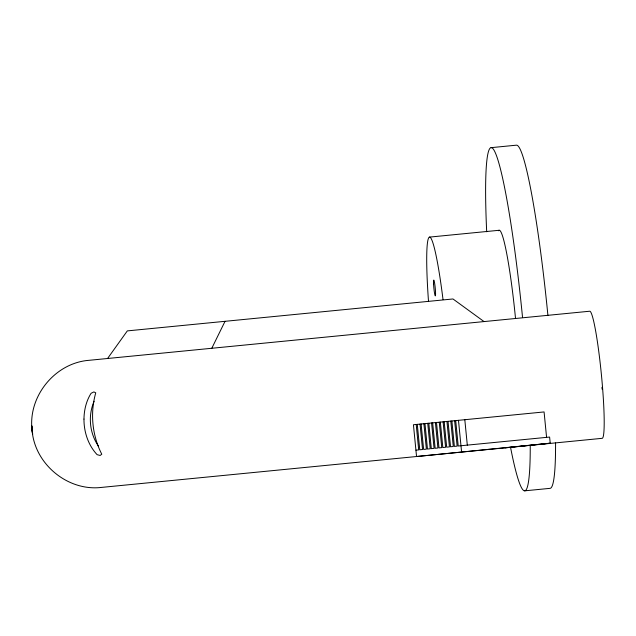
<?xml version="1.0" encoding="UTF-8"?>
<svg xmlns="http://www.w3.org/2000/svg" width="636" height="636" viewBox="0 0 636 636"><rect width="100%" height="100%" fill="white"/><g stroke="black" fill="none" stroke-linecap="round" stroke-linejoin="round"><path stroke-width="0.95" d="M94.112 401.292C87.816 415.745 89.509 433.275 98.524 446.226M211.788 348.282L225.041 321.315M107.571 358.497L127.327 330.895L452.983 298.968L484.052 321.585M455.71 420.603L458.206 446.019L549.615 437.059L550.22 443.189L416.548 456.521L413.432 424.745L544.082 411.937L546.578 437.353M505.199 447.831L550.22 443.189M491.103 147.655L516.432 145.175A172.404 14.723 84.4 0 1 547.906 315.321M428.473 300.955A89.398 7.632 84.4 0 1 429.554 237.101L499.204 230.272M522.037 317.857L89.159 360.302C55.149 362.806 27.905 396.268 32.07 430.063C34.551 464.018 67.774 491.548 101.617 487.399L602.165 438.323A63.854 5.454 84.4 0 0 601.362 374.238A63.854 5.454 84.4 0 0 589.707 311.227L522.577 317.801A172.404 14.723 84.4 0 0 495.651 153.562A172.404 14.723 84.4 0 0 486.683 231.782M415.928 450.169L418.695 449.898L416.206 424.474M524.748 490.825L550.076 488.345A172.404 14.723 84.4 0 0 555.562 442.926M464.813 419.712L467.309 445.128M458.484 420.332L461.577 451.886M454.637 420.706L457.133 446.13L454.366 446.4L451.87 420.976M450.797 421.088L453.285 446.504L450.519 446.774L448.03 421.358M446.949 421.461L449.445 446.877L446.679 447.156L444.182 421.732M443.109 421.835L445.598 447.259L442.831 447.529L440.343 422.105M439.261 422.217L441.758 447.633L438.991 447.903L436.495 422.487M435.422 422.59L437.91 448.014L435.143 448.285L432.655 422.861M431.582 422.972L434.07 448.388L431.303 448.658L428.807 423.242M427.734 423.345L430.23 448.762L427.456 449.04L424.967 423.616M423.894 423.719L426.382 449.143L423.616 449.413L421.119 423.989M420.046 424.101L422.543 449.517L419.768 449.787L417.28 424.371M489.259 449.39A63.854 5.454 84.4 0 1 488.893 449.294M601.958 387.3A52.907 4.516 84.4 0 1 602.093 389.121M429.554 237.101A89.398 7.632 84.4 0 1 443.014 299.532M530.233 445.415A172.404 14.723 84.4 0 1 510.549 447.339M498.497 230.773A89.398 7.632 84.4 0 1 515.526 318.493M83.976 419.076C83.865 431.947 88.229 445.192 97.109 454.668L100.122 455.463L101.768 454.215C92.148 435.358 89.97 413.193 95.75 392.825L93.889 391.919L91.091 393.286C86.25 400.926 84.071 410.085 83.976 419.076M32.659 434.213L31.856 430.079L31.84 425.874L32.659 434.213M433.561 284.03A7.982 0.684 84.4 0 0 435.318 295.883A7.982 0.684 84.4 0 0 434.738 283.91A7.982 0.684 84.4 0 0 433.561 284.03"/></g></svg>
